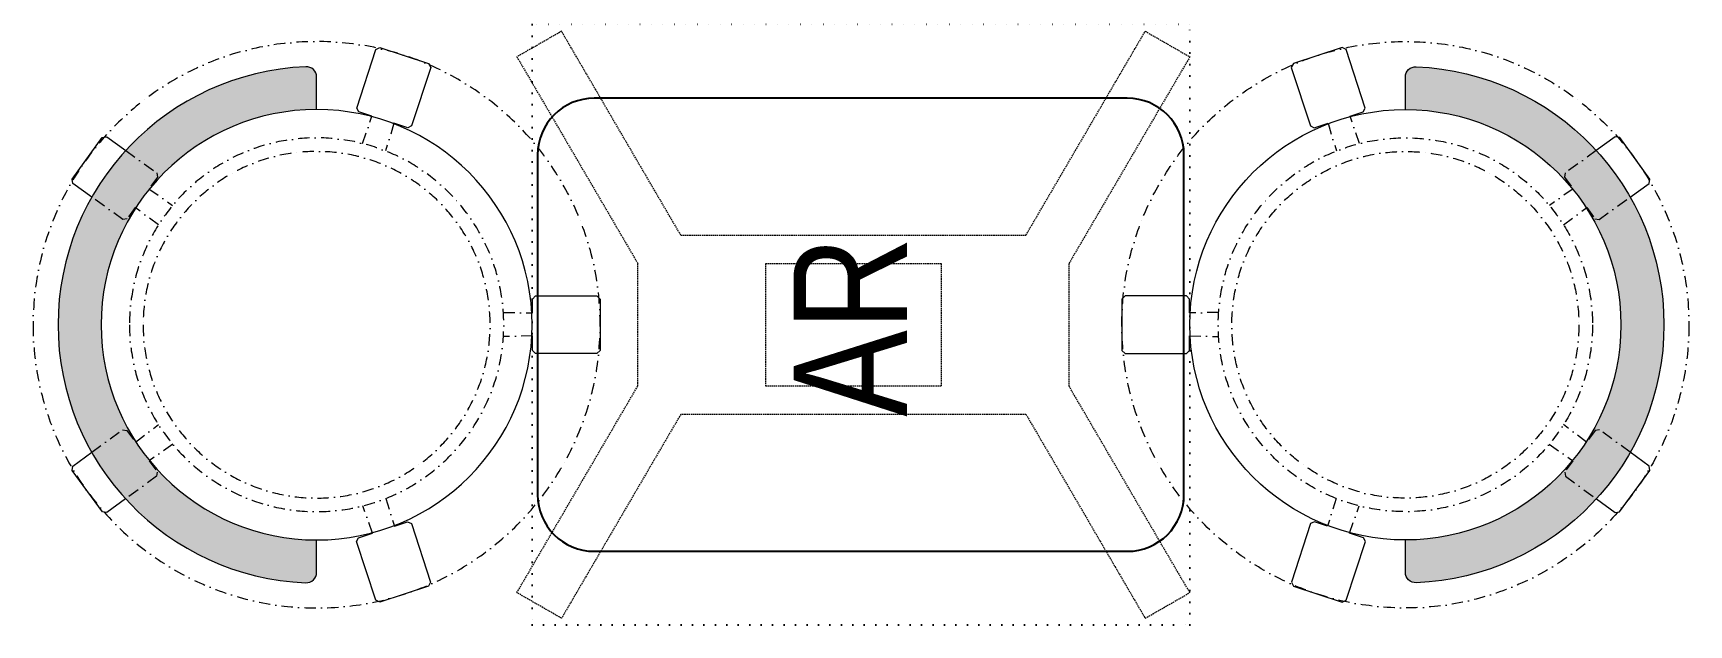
# Model space of a CAD drawing. Header units: millimetres. Extents: x 1938400 to 1950615, y 37176 to 49190.
# Drawn here: x 1946400 to 1947860, y 44320 to 44842 of the extents above; entities that cross this region are included whole.
import ezdxf

# ---------------------------------------------------------------- set-up
doc = ezdxf.new("R2010")
doc.units = ezdxf.units.MM
doc.header["$LTSCALE"] = 40
for name, pattern in [('DASHDOT2', [0.5, 0.25, -0.125, 0, -0.125]), ('DOT', [0.25, 0, -0.25]), ('HIDDEN2', [0.1875, 0.125, -0.0625])]:
    doc.linetypes.add(name, pattern=pattern)
for name, color, linetype, lineweight in [('HATCH', 9, 'Continuous', 9), ('LENS-TEXT', 31, 'Continuous', 5), ('LK-EQPMT', 3, 'Continuous', 18), ('LK-FF&E FLOOR', 1, 'Continuous', 9), ('LN-ELEVATION-1', 81, 'Continuous', 13), ('LN-ELEVATION-2', 103, 'Continuous', 20), ('LN-ELEVATION-4', 145, 'Continuous', 13)]:
    doc.layers.add(name, color=color, linetype=linetype, lineweight=lineweight)
doc.styles.add('LK TXT', font='Gill Sans MT Condensed Regular.ttf')

# ---------------------------------------------------------------- blocks, each defined once
blk = doc.blocks.new('AR')
at = {"layer": 'LN-ELEVATION-2', "linetype": 'DOT', "lineweight": 25, "transparency": 33554493}
blk.add_lwpolyline([(0, 13.41378593863919), (530, 13.41378593863919), (530, 593.4137859386392), (0, 593.4137859386392)], close=True, dxfattribs=at)
at = {"layer": 'LN-ELEVATION-2', "lineweight": 25}
blk.add_lwpolyline([(465, 68.22063546301797), (465, 538.2206354630179, 0.4142135623730951), (415, 588.2206354630179), (115, 588.2206354630179, 0.4142135623730951), (65, 538.2206354630179), (65, 68.22063546301797, 0.4142135623730951), (115, 18.22063546301797), (415, 18.22063546301797, 0.4142135623730951)], format="xyb", close=True, dxfattribs=at)
at = {"layer": 'LN-ELEVATION-4', "linetype": 'HIDDEN2', "ltscale": 0.25, "transparency": 33554664}
for points in [[(185.8456009030342, 448.8780772723258), (5.888936847448348, 554.0078910568263), (28.48512306064368, 593.350836840691), (211.0874861851335, 486.6754184374586)], [(344.154399111867, 448.8780772762837), (524.1110631600021, 554.0078910947777), (501.5148769393563, 593.3508368753828), (318.9125138223171, 486.6754184374586)], [(211.0874861851335, 486.6754184376913), (318.9125138223171, 486.6754184376913)], [(185.8456009030342, 144.472759603057), (185.8456009030342, 448.8780772723258)], [(344.154399111867, 448.8780772762837), (344.154399111867, 144.4727595990989)], [(185.8456009030342, 144.472759603057), (5.888936847448348, 39.34294581855647), (28.48512306064368, 3.46917659e-08), (211.0874861851335, 106.6754184379242)], [(344.154399111867, 144.4727595990989), (524.1110631600021, 39.34294578060508), (501.5148769393563, 0), (318.9125138223171, 106.6754184379242)], [(318.9125138223171, 106.6754184376914), (211.0874861851335, 106.6754184376914)]]:
    blk.add_lwpolyline(points, dxfattribs=at)
blk.add_lwpolyline([(210.8456009030342, 373.9866790841333), (319.154399111867, 373.9866790841333), (319.154399111867, 219.3641577917151), (210.8456009030342, 219.3641577917151)], close=True, dxfattribs=at)
blk = doc.blocks.new('DOCTOR STOOL')
at = {"layer": 'HATCH'}
h = blk.add_hatch(dxfattribs=at)
h.set_pattern_fill('ANSI36', color=250)
h.set_pattern_definition([(45, (-689.3997257252789, -1.6298145e-09), (1.683798022700465, 6.173926083235043), [7.9375, -1.587499999999999, 0, -1.587499999999999])])
edge = h.paths.add_edge_path()
edge.add_line((227.9999999995508, 37.80991745903158), (227.9999999995508, 9.119999995687976))
edge.add_arc((218.8799999996107, 9.119999995749478), 9.119999999940092, 267.6119845363388, 359.9999999996136, ccw=False)
edge.add_arc((227.9999999996448, 227.809917461127), 228.000000002257, 92.3880154632688, 267.61198453673126, ccw=False)
edge.add_arc((218.8799999994991, 446.4998349263882), 9.120000000051716, -3.4498270906624384e-10, 92.3880154629299, ccw=False)
edge.add_line((227.9999999995508, 446.4998349263331), (227.9999999995508, 417.8099174629896))
edge.add_arc((227.9999999995508, 227.8099174610106), 190.000000001979, 90, 270)
at = {"layer": 'LN-ELEVATION-1', "color": 1, "ltscale": 100}
for p, q in [((280.216825267778, 470.8199351556545), (263.2765658827273, 419.2080985742269)), ((283.7804025793014, 472.6222848009841), (280.216825267778, 470.8199351556545)), ((326.7280946081726, 458.5258082725714), (283.7804025793014, 472.6222848009841)), ((311.5704969359354, 403.3893210494851), (328.5107563209863, 455.0011576309128)), ((328.5107563209863, 455.0011576309128), (326.7280946081726, 458.5258082725714)), ((263.2765658827273, 419.2080985742269), (264.9623320118756, 415.8750283533983)), ((264.9623320118756, 415.8750283533983), (277.1938885417335, 411.860334166498)), ((296.5654050509577, 405.5021315508961), (308.1985000452432, 401.6838669878201)), ((308.1985000452432, 401.6838669878201), (311.5704969359354, 403.3893210494851)), ((39.08480768888887, 393.0010463140122), (12.40669512363752, 356.5114147582037)), ((39.08480768888882, 393.0010463140122), (12.40669512363746, 356.5114147582038)), ((42.98782241378307, 393.6072814048264), (39.08480768888887, 393.0010463140122)), ((42.98782241378307, 393.6072814048264), (39.08480768888882, 393.0010463140122)), ((59.57058497173765, 381.4833769612495), (42.98782241378307, 393.6072814048264)), ((12.40669512363752, 356.5114147582037), (13.0196255484409, 352.5652946645453)), ((12.40669512363746, 356.5114147582038), (13.0196255484409, 352.5652946645454)), ((13.0196255484409, 352.5652946645454), (29.7154459787677, 340.3587319282719)), ((420.8553691428768, 253.2346719447014), (418.2142363802958, 250.5935391821201)), ((418.2142363802958, 250.5935391821201), (418.2142363802958, 237.7199715119894)), ((475.1762128710516, 253.2346719447014), (420.8553691428768, 253.2346719447014)), ((478, 250.4108848157539), (475.1762128710516, 253.2346719447014)), ((478, 205.2089501102255), (478, 250.4108848157539)), ((418.2142363802958, 217.3316809419539), (418.2142363802958, 205.0879869152431)), ((418.2142363802958, 205.0879869152431), (420.8862147285707, 202.4160085669703)), ((475.2070584567457, 202.4160085669703), (478, 205.2089501102255)), ((420.8862147285707, 202.4160085669703), (475.2070584567457, 202.4160085669703)), ((13.14542959810012, 103.0870834562575), (12.51589555233795, 99.18775892330295)), ((29.80030336598447, 115.1117353337796), (13.14542959810012, 103.0870834562575)), ((12.51589555233795, 99.18775892330295), (38.97560726018833, 62.53944985644)), ((42.91799640697923, 61.90296316019987), (59.68641968664888, 74.00959664677595)), ((38.97560726018833, 62.53944985644), (42.91799640697923, 61.90296316019987)), ((308.4479453730848, 53.94595568517189), (296.2044548037813, 49.96780495439072)), ((311.7759667420094, 52.25024394459229), (308.4479453730848, 53.94595568517189)), ((328.5620286722446, 0.5880509189853456), (311.7759667420094, 52.25024394459229)), ((265.1695928365815, 39.88396831355146), (263.4540770094588, 36.51707923991359)), ((263.4540770094588, 36.51707923991359), (280.2401389396941, -15.14511378569341)), ((276.814037965594, 43.66747740659263), (265.1695928365815, 39.88396831355146)), ((326.7490456010059, -2.970128374224428), (328.5620286722446, 0.5880509189853456)), ((283.7594505281909, -16.93829277038793), (326.7490456010059, -2.970128374224428)), ((280.2401389396941, -15.14511378569341), (283.7594505281909, -16.93829277038793))]:
    blk.add_line(p, q, dxfattribs=at)
at = {"layer": 'LN-ELEVATION-1', "linetype": 'DASHDOT2'}
for p, q in [((277.1938885417335, 411.860334166498), (268.7900486169635, 387.6885337123986)), ((289.0238237874953, 381.1105793348574), (296.5654050509577, 405.5021315508961)), ((86.83876787340999, 361.5472027143797), (59.57058497173759, 381.4833769612495)), ((80.19253728373064, 347.929406650394), (87.41874672779522, 357.8132288103797)), ((87.41874672779522, 357.8132288103797), (86.83876787340999, 361.5472027143797)), ((29.71544597876769, 340.3587319282719), (56.87057100806764, 320.505215974099)), ((101.0598051864781, 333.2195324926688), (80.19253728373064, 347.929406650394)), ((60.56143954330456, 321.078499494494), (68.15939944607226, 331.4707923056775)), ((68.15939944607226, 331.4707923056775), (88.55121842376921, 316.0087684583668)), ((56.87057100806764, 320.505215974099), (60.56143954330456, 321.078499494494)), ((418.2142363802958, 237.7199715119894), (392.674698740354, 238.1657657997326)), ((392.6382343793381, 216.8896711079804), (418.2142363802958, 217.3316809419539)), ((57.18706371601854, 134.8847017249933), (29.80030336598445, 115.1117353337796)), ((60.91750725147699, 134.282433000881), (57.18706371601854, 134.8847017249933)), ((68.08455919950495, 124.3556304041746), (60.91750725147699, 134.282433000881)), ((88.52282127921524, 139.6559804205055), (68.08455919950495, 124.3556304041746)), ((80.019187533744, 107.8254447158111), (101.0258646791657, 122.4411888974116)), ((87.55494659853252, 97.38796035055849), (80.019187533744, 107.8254447158111)), ((59.68641968664886, 74.00959664677595), (86.95963052489695, 93.7005814289354)), ((86.95963052489695, 93.7005814289354), (87.55494659853252, 97.38796035055849)), ((296.2044548037813, 49.96780495439072), (288.7362802880323, 74.39510638930753)), ((268.4902438431725, 67.85511086587476), (276.814037965594, 43.66747740659263))]:
    blk.add_line(p, q, dxfattribs=at)
at = {"layer": 'LN-ELEVATION-1', "color": 1, "ltscale": 100}
blk.add_lwpolyline([(228, 37.80991746066138), (228, 9.11999999731779, -0.4264743413925903), (218.5, 0.0079201031476259, -0.959166304662544), (218.5, 455.611914822366, -0.4264743413925903), (228, 446.4998349279631), (228, 417.8099174646193)], format="xyb", dxfattribs=at)
at = {"layer": 'LN-ELEVATION-1', "linetype": 'DASHDOT2'}
for radius in [250, 165, 153]:
    blk.add_circle((228, 227.8099174629897), radius, dxfattribs=at)
at = {"layer": 'LN-ELEVATION-1', "color": 1, "ltscale": 100}
blk.add_circle((228, 227.8099174629897), 190, dxfattribs=at)

msp = doc.modelspace()

# ---------------------------------------------------------------- block references
at = {"layer": 'LK-EQPMT', "rotation": 270}
msp.add_blockref('AR', (1946826.733718898, 44849.67205929843), dxfattribs=at)
at = {"layer": 'LK-FF&E FLOOR', "xscale": -1, "rotation": 180}
msp.add_blockref('DOCTOR STOOL', (1946422.147504835, 44812.48197676142), dxfattribs=at)
at = {"layer": 'LK-FF&E FLOOR', "rotation": 180}
msp.add_blockref('DOCTOR STOOL', (1947838.147504837, 44812.48197676142), dxfattribs=at)

# ---------------------------------------------------------------- texts
at = {"layer": 'LENS-TEXT', "color": 0, "linetype": 'Continuous', "ltscale": 3, "insert": (1947120.663060778, 44583.01502239045), "char_height": 100, "attachment_point": 5, "rotation": 89.99999999999993, "style": 'LK TXT'}
msp.add_mtext_dynamic_manual_height_columns('AR', width=237.4408088319178, gutter_width=12.5, heights=[0], dxfattribs=at)

doc.saveas('drawing.dxf')
